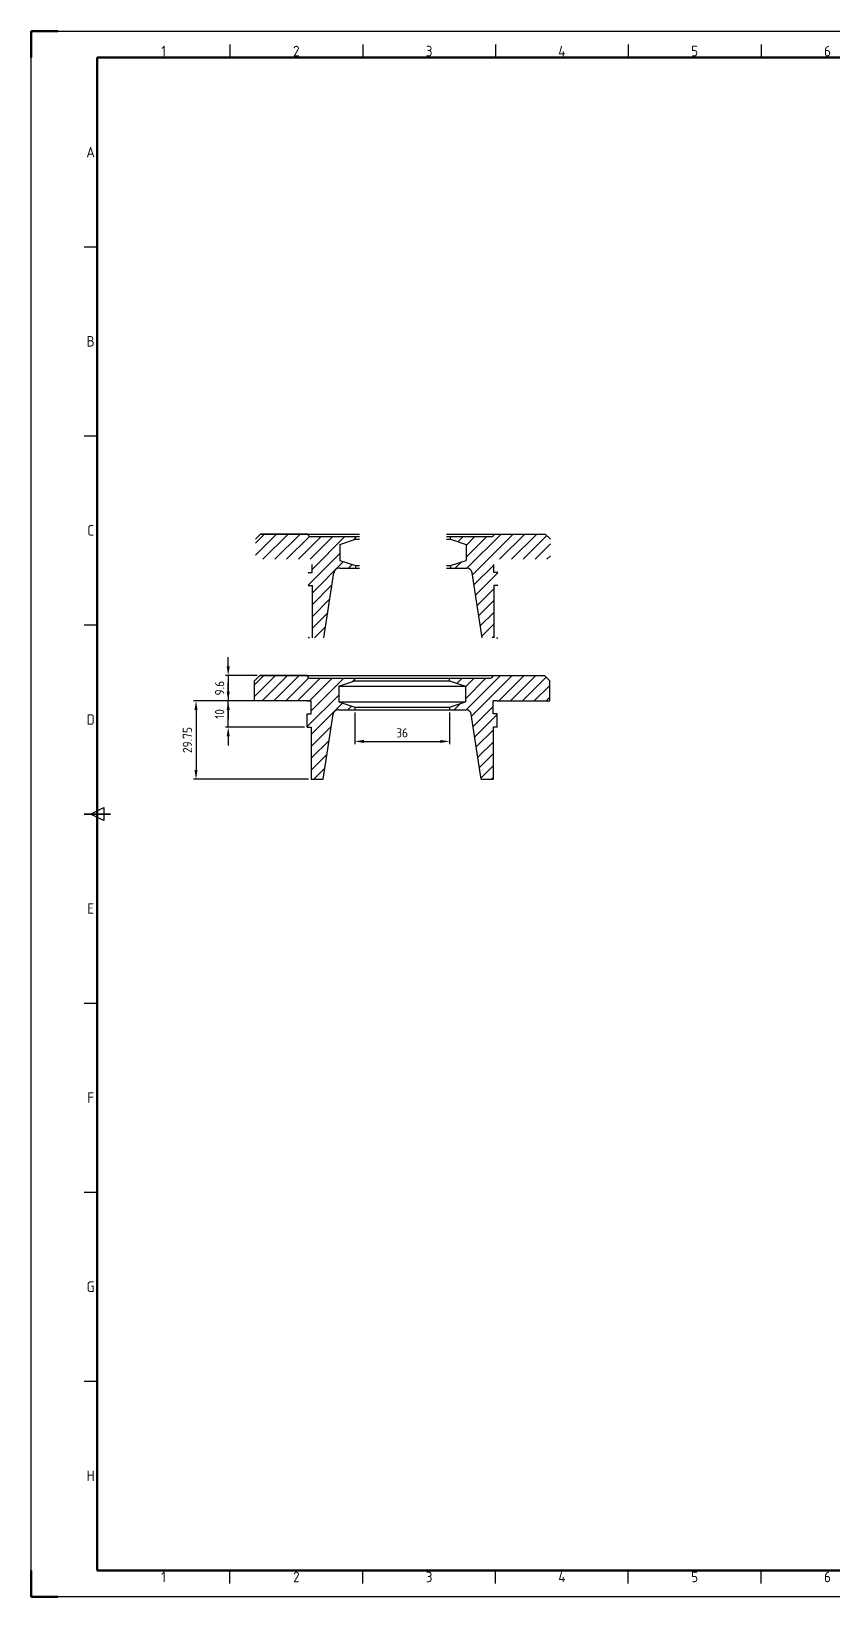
# Paper-space layout '蜗轮扭矩图' of a CAD drawing. Header units: millimetres. Extents: x -5 to 836, y -17 to 577.
# Drawn here: x -5 to 299, y -17 to 577 of the extents above; entities that cross this region are included whole.
import ezdxf
from ezdxf.enums import TextEntityAlignment as Align

# ---------------------------------------------------------------- set-up
doc = ezdxf.new("R2010")
doc.units = ezdxf.units.MM
for name, color, linetype, lineweight in [('AM_0', 7, 'Continuous', 50), ('AM_5', 7, 'Continuous', 25), ('AM_BOR', 7, 'Continuous', 50), ('剖面线', 4, 'Continuous', 15), ('实线', 7, 'Continuous', 30)]:
    doc.layers.add(name, color=color, linetype=linetype, lineweight=lineweight)
doc.styles.add('ACISOTS', font='isocp.shx', dxfattribs={"bigfont": 'gbcbig.shx'})
doc.styles.get("Standard").update_dxf_attribs({"font": 'ISOCP.SHX', "bigfont": 'gbcbig.shx'})
doc.dimstyles.new('AM_GB$0', dxfattribs={"dimtxt": 3.5, "dimasz": 3.5, "dimexe": 1, "dimexo": 1, "dimgap": 1.5, "dimtad": 1, "dimdsep": 46, "dimtxsty": 'Standard', "dimcen": 0, "dimclrd": 256, "dimclre": 256, "dimclrt": 7, "dimadec": 0, "dimazin": 2, "dimtp": 0.1, "dimtm": 0.1, "dimtfac": 0.71, "dimtdec": 3, "dimtmove": 0, "dimatfit": 3, "dimfxl": 1, "dimlwd": -1, "dimlwe": -1, "dimarcsym": 0})

# ---------------------------------------------------------------- blocks, each defined once
blk = doc.blocks.new('GB_A1_A')
for p, q in [((25, 584), (25, 10)), ((25, 584), (831, 584)), ((25, 10), (831, 10))]:
    blk.add_line(p, q)
at = {"layer": 'AM_BOR'}
for p, q in [((10, 594), (0, 594)), ((0, 594), (0, 584)), ((0, 0), (0, 10)), ((0, 0), (10, 0))]:
    blk.add_line(p, q, dxfattribs=at)
at = {"layer": 'AM_BOR', "color": 1, "lineweight": 25}
for p, q in [((0, 594), (841, 594)), ((0, 0), (0, 594)), ((75.375, 589), (75.375, 584)), ((125.75, 589), (125.75, 584)), ((176.125, 589), (176.125, 584)), ((226.5, 589), (226.5, 584)), ((276.875, 589), (276.875, 584)), ((20, 512.25), (25, 512.25)), ((20, 440.5), (25, 440.5)), ((20, 368.75), (25, 368.75)), ((22.5, 297), (27.5, 299.5)), ((27.5, 294.5), (22.5, 297)), ((27.5, 299.5), (27.5, 294.5)), ((20, 225.25), (25, 225.25)), ((20, 153.5), (25, 153.5)), ((20, 81.75), (25, 81.75)), ((75.375, 5), (75.375, 10)), ((125.75, 5), (125.75, 10)), ((176.125, 5), (176.125, 10)), ((226.5, 5), (226.5, 10)), ((276.875, 5), (276.875, 10)), ((841, 0), (0, 0))]:
    blk.add_line(p, q, dxfattribs=at)
at = {"layer": 'AM_BOR', "color": 2, "lineweight": 35}
blk.add_line((20, 297), (30, 297), dxfattribs=at)
at = {"layer": 'AM_BOR', "color": 1, "lineweight": 25, "style": 'ACISOTS'}
for s, p in [('1', (50.1875, 586.5)), ('2', (100.5625, 586.5)), ('3', (150.9375, 586.5)), ('4', (201.3125, 586.5)), ('5', (251.6875, 586.5)), ('6', (302.0625, 586.5)), ('A', (22.5, 548.125)), ('B', (22.5, 476.375)), ('C', (22.5, 404.625)), ('D', (22.5, 332.875)), ('E', (22.5, 261.125)), ('F', (22.5, 189.375)), ('G', (22.5, 117.625)), ('H', (22.5, 45.875)), ('1', (50.1875, 7.5)), ('2', (100.5625, 7.5)), ('3', (150.9375, 7.5)), ('4', (201.3125, 7.5)), ('5', (251.6875, 7.5)), ('6', (302.0625, 7.5))]:
    blk.add_text(s, height=4, dxfattribs=at).set_placement(p, align=Align.MIDDLE)
blk = doc.blocks.new('*D73')
at = {"layer": 'AM_5', "linetype": 'ByBlock', "transparency": 16777216}
for p, q in [((69.7, 326.45), (69.7, 329.95)), ((100.2, 322.95), (68.7, 322.95)), ((69.7, 312.95), (69.7, 322.95)), ((98.7, 312.95), (68.7, 312.95)), ((69.7, 309.45), (69.7, 305.95))]:
    blk.add_line(p, q, dxfattribs=at)
at = {"layer": 'AM_5', "transparency": 16777216}
for points in [[(69.12, 326.45), (70.29, 326.45), (69.7, 322.95)], [(69.12, 309.45), (70.29, 309.45), (69.7, 312.95)]]:
    blk.add_solid(points, dxfattribs=at)
at = {"layer": 'Defpoints', "color": 0, "transparency": 16777216}
for p in [(69.7, 322.95), (101.2, 322.95), (99.7, 312.95)]:
    blk.add_point(p, dxfattribs=at)
at = {"layer": 'AM_5', "color": 7, "transparency": 16777216, "insert": (66.45, 317.95), "char_height": 3.5, "attachment_point": 5, "rotation": 90}
blk.add_mtext('10', dxfattribs=at)
blk = doc.blocks.new('*D74')
at = {"layer": 'AM_5', "linetype": 'ByBlock', "transparency": 16777216}
for p, q in [((69.7, 336.05), (69.7, 339.55)), ((80.7, 332.55), (68.7, 332.55)), ((69.7, 332.55), (69.7, 322.95)), ((100.2, 322.95), (68.7, 322.95)), ((69.7, 319.45), (69.7, 315.95))]:
    blk.add_line(p, q, dxfattribs=at)
at = {"layer": 'AM_5', "transparency": 16777216}
for points in [[(69.12, 336.05), (70.29, 336.05), (69.7, 332.55)], [(69.12, 319.45), (70.29, 319.45), (69.7, 322.95)]]:
    blk.add_solid(points, dxfattribs=at)
at = {"layer": 'Defpoints', "color": 0, "transparency": 16777216}
for p in [(81.7, 332.55), (69.7, 322.95), (101.2, 322.95)]:
    blk.add_point(p, dxfattribs=at)
at = {"layer": 'AM_5', "color": 7, "transparency": 16777216, "insert": (66.45, 327.75), "char_height": 3.5, "attachment_point": 5, "rotation": 90}
blk.add_mtext('9.6', dxfattribs=at)
blk = doc.blocks.new('*D75')
at = {"layer": 'AM_5', "linetype": 'ByBlock', "transparency": 16777216}
for p, q in [((78.7, 322.95), (56.49, 322.95)), ((57.49, 319.45), (57.49, 296.7)), ((100.2, 293.2), (56.49, 293.2))]:
    blk.add_line(p, q, dxfattribs=at)
at = {"layer": 'AM_5', "transparency": 16777216}
for points in [[(56.9, 319.45), (58.07, 319.45), (57.49, 322.95)], [(56.9, 296.7), (58.07, 296.7), (57.49, 293.2)]]:
    blk.add_solid(points, dxfattribs=at)
at = {"layer": 'Defpoints', "color": 0, "transparency": 16777216}
for p in [(79.7, 322.95), (57.49, 293.2), (101.2, 293.2)]:
    blk.add_point(p, dxfattribs=at)
at = {"layer": 'AM_5', "color": 7, "transparency": 16777216, "insert": (54.23, 308.07), "char_height": 3.5, "attachment_point": 5, "rotation": 90}
blk.add_mtext('29.75', dxfattribs=at)
blk = doc.blocks.new('*D76')
at = {"layer": 'AM_5', "linetype": 'ByBlock', "transparency": 16777216}
for p, q in [((117.7, 318.55), (117.7, 306.55)), ((153.7, 318.55), (153.7, 306.55)), ((121.2, 307.55), (150.2, 307.55))]:
    blk.add_line(p, q, dxfattribs=at)
at = {"layer": 'AM_5', "transparency": 16777216}
for points in [[(121.2, 308.13), (121.2, 306.97), (117.7, 307.55)], [(150.2, 308.13), (150.2, 306.97), (153.7, 307.55)]]:
    blk.add_solid(points, dxfattribs=at)
at = {"layer": 'Defpoints', "color": 0, "transparency": 16777216}
for p in [(117.7, 319.55), (153.7, 319.55), (153.7, 307.55)]:
    blk.add_point(p, dxfattribs=at)
at = {"layer": 'AM_5', "color": 7, "transparency": 16777216, "insert": (135.7, 310.8), "char_height": 3.5, "attachment_point": 5}
blk.add_mtext('36', dxfattribs=at)

psp = doc.layouts.new('蜗轮扭矩图')

# ---------------------------------------------------------------- hatches: boundary and pattern name
at = {"layer": '剖面线'}
h = psp.add_hatch(dxfattribs=at)
h.set_pattern_fill('ANSI31', color=151)
h.set_pattern_definition([(45, (-1709.608, -342.6897), (-2.245064, 2.245064), [])])
h.paths.add_polyline_path([(112.006, 382.244), (118.006, 384.244), (118.006, 385.244), (101.006, 385.244, -0.4142136), (100.006, 386.244), (82.006, 386.244), (80.006, 384.244), (80.006, 376.644), (100.006, 376.644), (101.506, 376.644), (101.506, 374.644), (101.506, 371.644), (100.006, 371.644), (100.006, 366.644), (101.506, 366.644), (101.506, 346.894), (106.006, 346.894), (109.774, 371.546, -0.3704576), (111.751, 373.244), (112.006, 373.244), (118.006, 373.244), (118.006, 374.244), (112.006, 376.244)])
h.paths.add_polyline_path([(170.506, 366.644), (172.006, 366.644), (172.006, 371.644), (170.506, 371.644), (170.506, 374.644), (170.506, 376.644), (172.006, 376.644), (192.006, 376.644), (192.006, 384.244), (190.006, 386.244), (172.006, 386.244), (170.506, 386.244, -0.4142136), (169.506, 385.244), (154.006, 385.244), (154.006, 384.244), (160.006, 382.244), (160.006, 376.244), (154.006, 374.244), (154.006, 373.244), (160.261, 373.244, -0.3704576), (162.238, 371.546), (166.006, 346.894), (170.506, 346.894)])
h = psp.add_hatch(dxfattribs=at)
h.set_pattern_fill('ANSI31', color=151)
h.set_pattern_definition([(45, (-1709.909, -396.3845), (-2.245064, 2.245064), [])])
h.paths.add_polyline_path([(111.705, 328.549), (117.705, 330.549), (117.705, 331.549), (100.705, 331.549, -0.4142136), (99.705, 332.549), (81.705, 332.549), (79.705, 330.549), (79.705, 322.949), (99.705, 322.949), (101.205, 322.949), (101.205, 320.949), (101.205, 317.949), (99.705, 317.949), (99.705, 312.949), (101.205, 312.949), (101.205, 293.199), (105.705, 293.199), (109.473, 317.851, -0.3704576), (111.45, 319.549), (111.705, 319.549), (117.705, 319.549), (117.705, 320.549), (111.705, 322.549)])
h.paths.add_polyline_path([(170.205, 312.949), (171.705, 312.949), (171.705, 317.949), (170.205, 317.949), (170.205, 320.949), (170.205, 322.949), (171.705, 322.949), (191.705, 322.949), (191.705, 330.549), (189.705, 332.549), (171.705, 332.549), (170.205, 332.549, -0.4142136), (169.205, 331.549), (153.705, 331.549), (153.705, 330.549), (159.705, 328.549), (159.705, 322.549), (153.705, 320.549), (153.705, 319.549), (159.96, 319.549, -0.3704576), (161.937, 317.851), (165.705, 293.199), (170.205, 293.199)])

# ---------------------------------------------------------------- linework, layer by layer
at = {"layer": '实线'}
for p, q in [((82.006, 386.244), (80.006, 384.244)), ((100.006, 386.244), (82.006, 386.244)), ((82.006, 386.244), (119.506, 386.244)), ((152.506, 386.244), (172.006, 386.244)), ((172.006, 386.244), (190.006, 386.244)), ((190.006, 386.244), (192.006, 384.244)), ((101.006, 385.244), (119.506, 385.244)), ((112.006, 382.244), (118.006, 384.244)), ((112.006, 382.244), (112.006, 376.244)), ((118.006, 384.244), (118.006, 385.244)), ((118.006, 384.244), (119.506, 384.244)), ((152.506, 385.244), (169.506, 385.244)), ((152.506, 384.244), (154.006, 384.244)), ((154.006, 384.244), (154.006, 385.244)), ((154.006, 384.244), (160.006, 382.244)), ((160.006, 382.244), (160.006, 376.244)), ((101.506, 371.644), (101.506, 374.644)), ((112.006, 376.244), (118.006, 374.244)), ((118.006, 374.244), (118.006, 373.244)), ((118.006, 374.244), (119.506, 374.244)), ((152.506, 374.244), (154.006, 374.244)), ((154.006, 374.244), (160.006, 376.244)), ((154.006, 374.244), (154.006, 373.244)), ((170.506, 371.644), (170.506, 374.644)), ((100.006, 371.644), (101.506, 371.644)), ((106.006, 346.894), (109.774, 371.546)), ((112.006, 373.244), (111.751, 373.244)), ((112.006, 373.244), (119.506, 373.244)), ((152.506, 373.244), (160.261, 373.244)), ((166.006, 346.894), (162.238, 371.546)), ((172.006, 371.644), (170.506, 371.644)), ((100.006, 366.644), (101.506, 366.644)), ((101.506, 366.644), (101.506, 346.894)), ((170.506, 366.644), (170.506, 346.894)), ((172.006, 366.644), (170.506, 366.644)), ((100.486, 346.894), (100.006, 346.894)), ((171.526, 346.894), (172.006, 346.894)), ((81.705, 332.549), (79.705, 330.549)), ((79.705, 322.949), (79.705, 330.549)), ((99.705, 332.549), (81.705, 332.549)), ((81.705, 332.549), (152.205, 332.549)), ((100.705, 331.549), (152.205, 331.549)), ((111.705, 328.549), (117.705, 330.549)), ((111.705, 328.549), (111.705, 322.549)), ((111.705, 328.549), (159.705, 328.549)), ((117.705, 330.549), (117.705, 331.549)), ((117.705, 330.549), (152.205, 330.549)), ((152.205, 332.549), (171.705, 332.549)), ((152.205, 331.549), (169.205, 331.549)), ((152.205, 330.549), (153.705, 330.549)), ((153.705, 330.549), (153.705, 331.549)), ((153.705, 330.549), (159.705, 328.549)), ((159.705, 328.549), (159.705, 322.549)), ((171.705, 332.549), (189.705, 332.549)), ((189.705, 332.549), (191.705, 330.549)), ((191.705, 322.949), (191.705, 330.549)), ((99.705, 322.949), (79.705, 322.949)), ((99.705, 322.949), (101.205, 322.949)), ((101.205, 320.949), (101.205, 322.949)), ((101.205, 317.949), (101.205, 320.949)), ((111.705, 322.549), (117.705, 320.549)), ((111.705, 322.549), (159.705, 322.549)), ((153.705, 320.549), (159.705, 322.549)), ((171.705, 322.949), (170.205, 322.949)), ((170.205, 320.949), (170.205, 322.949)), ((170.205, 317.949), (170.205, 320.949)), ((171.705, 322.949), (191.705, 322.949)), ((99.705, 317.949), (101.205, 317.949)), ((99.705, 312.949), (99.705, 317.949)), ((105.705, 293.199), (109.473, 317.851)), ((111.705, 319.549), (111.45, 319.549)), ((111.705, 319.549), (152.205, 319.549)), ((117.705, 320.549), (117.705, 319.549)), ((117.705, 320.549), (152.205, 320.549)), ((152.205, 320.549), (153.705, 320.549)), ((152.205, 319.549), (159.96, 319.549)), ((153.705, 320.549), (153.705, 319.549)), ((165.705, 293.199), (161.937, 317.851)), ((171.705, 317.949), (170.205, 317.949)), ((171.705, 312.949), (171.705, 317.949)), ((99.705, 312.949), (101.205, 312.949)), ((101.205, 312.949), (101.205, 293.199)), ((170.205, 312.949), (170.205, 293.199)), ((171.705, 312.949), (170.205, 312.949)), ((101.205, 293.199), (105.705, 293.199)), ((165.705, 293.199), (170.205, 293.199))]:
    psp.add_line(p, q, dxfattribs=at)
for centre, radius, start, end in [((101.006, 386.244), 1, 180, 270), ((169.506, 386.244), 1, 270, 0), ((111.751, 371.244), 2, 90, 171.310128), ((160.261, 371.244), 2, 8.689872, 90), ((100.705, 332.549), 1, 180, 270), ((169.205, 332.549), 1, 270, 0), ((111.45, 317.549), 2, 90, 171.310128), ((159.96, 317.549), 2, 8.689872, 90)]:
    psp.add_arc(centre, radius, start, end, dxfattribs=at)

# ---------------------------------------------------------------- block references
at = {"layer": 'AM_0', "lineweight": 0}
psp.add_blockref('GB_A1_A', (-5, -17), dxfattribs=at)

# ---------------------------------------------------------------- dimensions: what is measured, and where the dimension line sits
at = {"layer": 'AM_5'}
for base, p1, p2, angle, picture, middle in [((69.705, 322.949), (81.705, 332.549), (101.205, 322.949), 90, '*D74', (66.455, 327.749)), ((57.485, 293.199), (79.705, 322.949), (101.205, 293.199), 90, '*D75', (54.235, 308.074)), ((153.705, 307.549), (117.705, 319.549), (153.705, 319.549), 0, '*D76', (135.705, 310.799))]:
    dim = psp.add_linear_dim(base=base, p1=p1, p2=p2, angle=angle, dimstyle='AM_GB$0', dxfattribs=at)
    dim.commit()
    dim.dimension.update_dxf_attribs({"geometry": picture, "text_midpoint": middle})
dim = psp.add_linear_dim(base=(69.705, 322.949), p1=(99.705, 312.949), p2=(101.205, 322.949), angle=90, dimstyle='AM_GB$0', override={"dimpost": ''}, dxfattribs=at)
dim.commit()
dim.dimension.update_dxf_attribs({"geometry": '*D73', "text_midpoint": (66.455, 317.949)})

doc.saveas('drawing.dxf')
